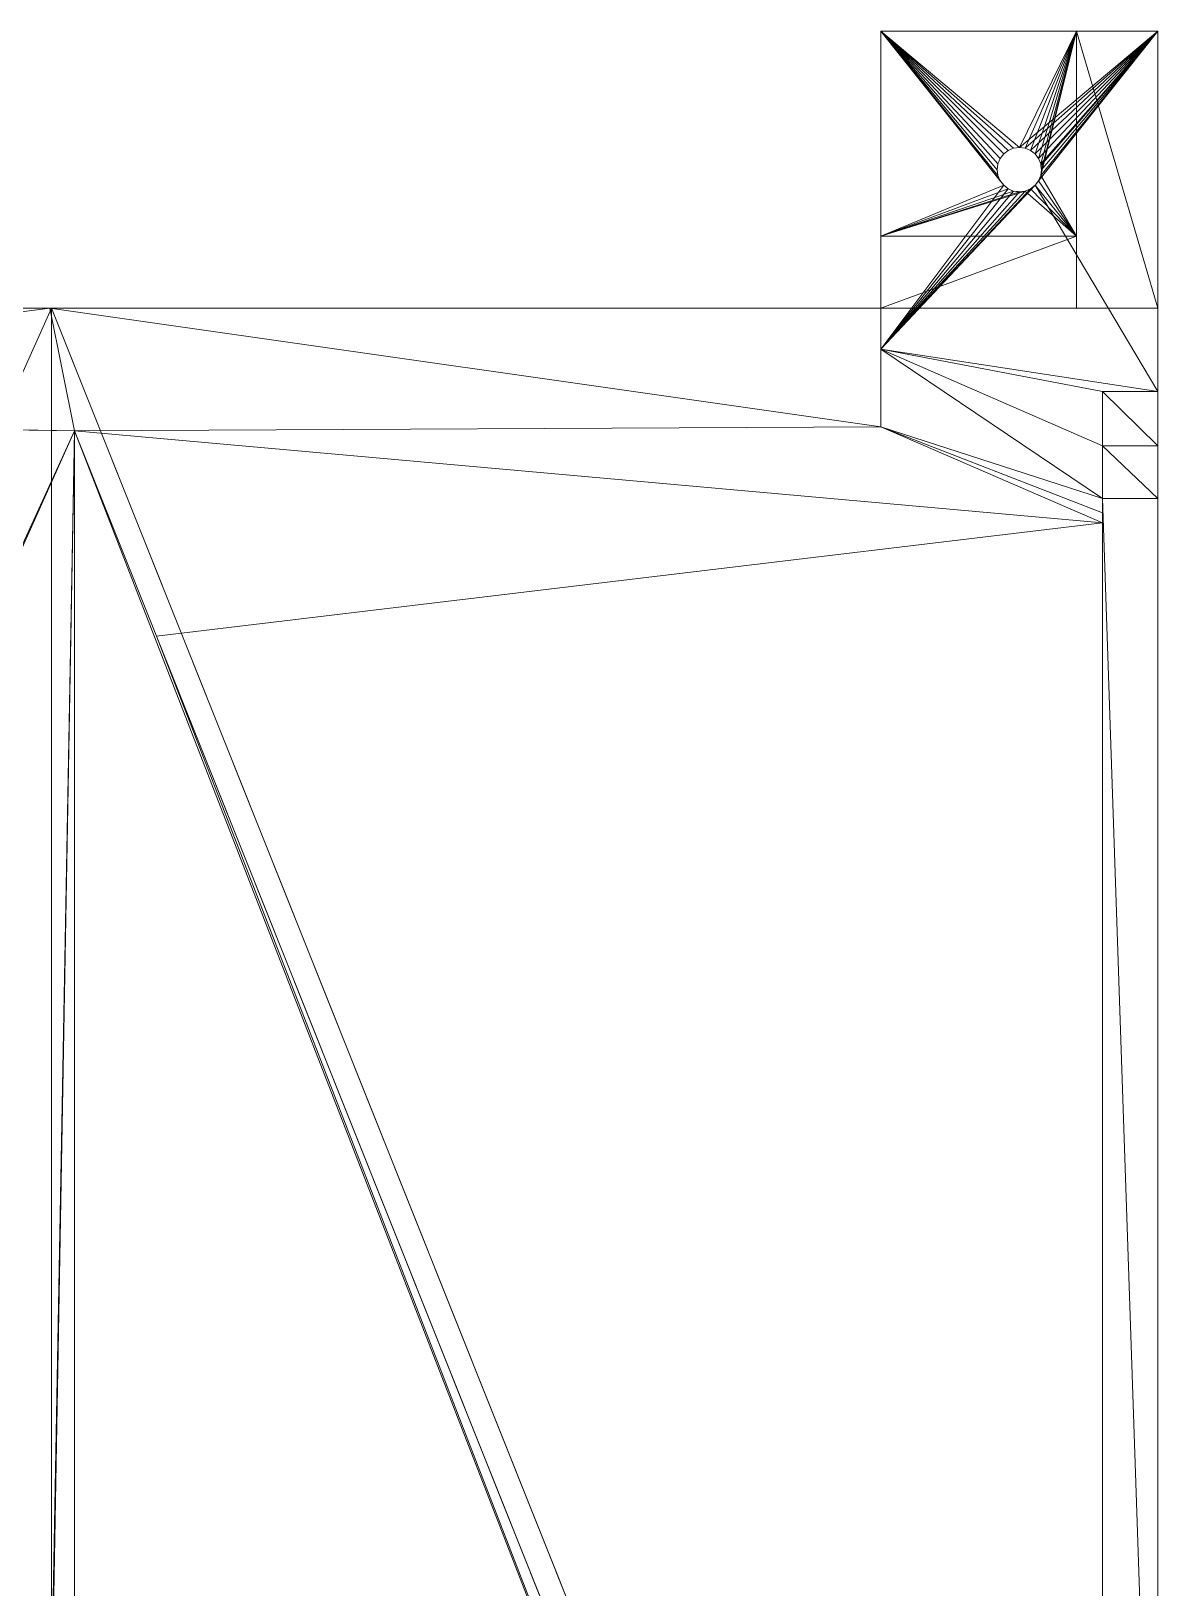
# Model space of a CAD drawing. Header units: millimetres. Extents: x -38752 to -34801, y 260924 to 263752.
# Drawn here: x -34902.7 to -34801, y 263216 to 263356.5 of the extents above; entities that cross this region are included whole.
import ezdxf

# ---------------------------------------------------------------- set-up
doc = ezdxf.new("R2010")
doc.units = ezdxf.units.MM
doc.layers.get('0').update_dxf_attribs({"lineweight": 9})
doc.layers.add('0.09', color=1, linetype='Continuous', lineweight=9)

msp = doc.modelspace()

# ---------------------------------------------------------------- linework, layer by layer
at = {"extrusion": (2.49184e-13, 1, -4.44089e-16)}
for p, q in [((-34826, 263356.53, 2.07), (-34801, 263356.53, 2.07)), ((-34826, 263356.53, 7.07), (-34808.35, 263356.53, 7.07)), ((-34826, 263356.53, 7.07), (-34826, 263356.53, 2.07)), ((-34826, 263327.83, 2.07), (-34826, 263356.53, 2.07)), ((-34826, 263338.03, 7.07), (-34826, 263356.53, 7.07)), ((-34808.35, 263331.53, 6.07), (-34808.35, 263356.53, 6.07)), ((-34808.35, 263356.53, 6.07), (-34801, 263356.53, 6.07)), ((-34808.35, 263356.53, 7.07), (-34808.35, 263356.53, 6.07)), ((-34808.35, 263338.03, 7.07), (-34808.35, 263356.53, 7.07)), ((-34801, 263324.02, 2.07), (-34801, 263356.53, 2.07)), ((-34801, 263356.53, 6.07), (-34801, 263356.53, 2.07)), ((-34801, 263331.53, 6.07), (-34801, 263356.53, 6.07)), ((-34814.5, 263345.77, 7.07), (-34814.5, 263345.77, 2.07)), ((-34814.02, 263345.97, 7.07), (-34814.02, 263345.97, 2.07)), ((-34813.5, 263346.03, 7.07), (-34813.5, 263346.03, 2.07)), ((-34812.98, 263345.97, 7.07), (-34812.98, 263345.97, 2.07)), ((-34812.5, 263345.77, 7.07), (-34812.5, 263345.77, 2.07)), ((-34815.43, 263344.55, 7.07), (-34815.43, 263344.55, 2.07)), ((-34815.23, 263345.03, 7.07), (-34815.23, 263345.03, 2.07)), ((-34814.91, 263345.45, 7.07), (-34814.91, 263345.45, 2.07)), ((-34812.08, 263345.45, 7.07), (-34812.08, 263345.45, 2.07)), ((-34811.77, 263345.03, 7.07), (-34811.77, 263345.03, 2.07)), ((-34811.57, 263344.55, 7.07), (-34811.57, 263344.55, 2.07)), ((-34815.5, 263344.03, 7.07), (-34815.5, 263344.03, 2.07)), ((-34815.43, 263343.52, 7.07), (-34815.43, 263343.52, 2.07)), ((-34815.23, 263343.03, 7.07), (-34815.23, 263343.03, 2.07)), ((-34811.77, 263343.03, 7.07), (-34811.77, 263343.03, 2.07)), ((-34811.57, 263343.52, 7.07), (-34811.57, 263343.52, 2.07)), ((-34811.5, 263344.03, 7.07), (-34811.5, 263344.03, 2.07)), ((-34814.91, 263342.62, 7.07), (-34814.91, 263342.62, 2.07)), ((-34814.5, 263342.3, 7.07), (-34814.5, 263342.3, 2.07)), ((-34814.02, 263342.1, 7.07), (-34814.02, 263342.1, 2.07)), ((-34813.5, 263342.03, 7.07), (-34813.5, 263342.03, 2.07)), ((-34812.98, 263342.1, 7.07), (-34812.98, 263342.1, 2.07)), ((-34812.5, 263342.3, 7.07), (-34812.5, 263342.3, 2.07)), ((-34812.08, 263342.62, 7.07), (-34812.08, 263342.62, 2.07)), ((-34826, 263331.53, 24.72), (-34826, 263338.03, 7.07)), ((-34826, 263338.03, 7.07), (-34808.35, 263338.03, 7.07)), ((-34826, 263331.53, 24.72), (-34808.35, 263338.03, 7.07)), ((-34808.35, 263331.53, 7.07), (-34808.35, 263338.03, 7.07)), ((-34900.99, 263331.53, 99.72), (-34975.71, 263331.53, 25)), ((-34900.86, 263331.53, 106.93), (-34904.39, 263331.53, 103.39)), ((-34898.78, 263320.47, 101.93), (-34900.99, 263331.53, 99.72)), ((-34826, 263331.53, 24.72), (-34900.99, 263331.53, 99.72)), ((-34900.86, 263331.53, 106.93), (-34900.86, 263081.55, 106.93)), ((-34900.86, 263331.53, 106.93), (-34801, 263081.55, 106.93)), ((-34900.86, 263331.53, 106.93), (-34801, 263331.53, 7.07)), ((-34808.35, 263331.53, 7.07), (-34826, 263331.53, 24.72)), ((-34826, 263320.83, 29), (-34826, 263331.53, 24.72)), ((-34808.35, 263331.53, 6.07), (-34801, 263331.53, 6.07)), ((-34808.35, 263331.53, 7.07), (-34808.35, 263331.53, 6.07)), ((-34801, 263081.55, 106.93), (-34801, 263331.53, 7.07)), ((-34801, 263331.53, 7.07), (-34801, 263331.53, 6.07)), ((-34826, 263320.83, 29), (-34826, 263327.83, 2.07)), ((-34806, 263324.02, 2.07), (-34826, 263327.83, 2.07)), ((-34806, 263319.1, 2.51), (-34826, 263327.83, 2.07)), ((-34806, 263314.37, 3.93), (-34826, 263327.83, 2.07)), ((-34806, 263319.1, 2.51), (-34806, 263324.02, 2.07)), ((-34801, 263324.02, 2.07), (-34806, 263324.02, 2.07)), ((-34801, 263319.1, 2.51), (-34801, 263324.02, 2.07)), ((-34891.37, 263301.92, 101.93), (-34898.78, 263320.47, 101.93)), ((-34898.78, 263320.47, 101.93), (-34898.78, 263081.55, 101.93)), ((-34806, 263312.15, 12.46), (-34826, 263320.83, 29)), ((-34806, 263319.1, 2.51), (-34806, 263314.37, 3.93)), ((-34801, 263319.1, 2.51), (-34806, 263319.1, 2.51)), ((-34801, 263319.1, 2.51), (-34801, 263314.37, 3.93)), ((-34801, 263314.37, 3.93), (-34806, 263314.37, 3.93)), ((-34806, 263166.85, 62.85), (-34806, 263314.37, 3.93)), ((-34806, 263313.07, 8.93), (-34806, 263314.37, 3.93)), ((-34801, 263314.37, 3.93), (-34801, 263166.85, 62.85)), ((-34806, 263313.07, 8.93), (-34806, 263312.15, 12.46)), ((-34806, 263312.15, 12.46), (-34806, 263088.19, 101.93)), ((-34806, 263088.19, 101.93), (-34891.37, 263301.92, 101.93))]:
    msp.add_line(p, q, dxfattribs=at)
for points in [[(-34814.5, 263345.77, 7.07), (-34814.91, 263345.45, 7.07), (-34815.23, 263345.03, 7.07), (-34815.43, 263344.55, 7.07), (-34815.5, 263344.03, 7.07), (-34815.43, 263343.52, 7.07), (-34815.23, 263343.03, 7.07), (-34814.91, 263342.62, 7.07), (-34814.5, 263342.3, 7.07), (-34814.02, 263342.1, 7.07), (-34813.5, 263342.03, 7.07), (-34812.98, 263342.1, 7.07), (-34812.5, 263342.3, 7.07), (-34812.08, 263342.62, 7.07), (-34811.77, 263343.03, 7.07), (-34811.57, 263343.52, 7.07), (-34811.5, 263344.03, 7.07), (-34811.57, 263344.55, 7.07), (-34811.77, 263345.03, 7.07), (-34812.08, 263345.45, 7.07), (-34812.5, 263345.77, 7.07), (-34812.98, 263345.97, 7.07), (-34813.5, 263346.03, 7.07), (-34814.02, 263345.97, 7.07), (-34814.5, 263345.77, 7.07)], [(-34812.08, 263345.45, 2.07), (-34812.5, 263345.77, 2.07), (-34812.98, 263345.97, 2.07), (-34813.5, 263346.03, 2.07), (-34814.02, 263345.97, 2.07), (-34814.5, 263345.77, 2.07), (-34814.91, 263345.45, 2.07), (-34815.23, 263345.03, 2.07), (-34815.43, 263344.55, 2.07), (-34815.5, 263344.03, 2.07), (-34815.43, 263343.52, 2.07), (-34815.23, 263343.03, 2.07), (-34814.91, 263342.62, 2.07), (-34814.5, 263342.3, 2.07), (-34814.02, 263342.1, 2.07), (-34813.62, 263342.05, 2.07), (-34813.5, 263342.03, 2.07), (-34812.98, 263342.1, 2.07), (-34812.5, 263342.3, 2.07), (-34812.08, 263342.62, 2.07), (-34811.77, 263343.03, 2.07), (-34811.57, 263343.52, 2.07), (-34811.5, 263344.03, 2.07), (-34811.55, 263344.42, 2.07), (-34811.57, 263344.55, 2.07), (-34811.77, 263345.03, 2.07), (-34812.08, 263345.45, 2.07)]]:
    msp.add_polyline3d(points)

# ---------------------------------------------------------------- meshes
at = {"layer": '0.09'}
mesh = msp.add_polyface(dxfattribs=at)
corners = [(-34974.3, 263331.53, 33.49), (-34975.71, 263331.53, 32.07), (-34904.39, 263331.53, 103.39), (-34900.86, 263081.55, 106.93), (-35000.71, 263108.55, 7.07), (-35000.71, 263081.55, 7.07), (-34900.86, 263331.53, 106.93), (-34989.56, 263335.13, 18.22), (-35000.71, 263356.53, 7.07)]
mesh.append_faces([[corners[k] for k in face] for face in [(3, 4, 5), (4, 7, 8)]], dxfattribs={"vtx0": -1})
mesh.append_faces([[corners[k] for k in face] for face in [(4, 6, 1)]], dxfattribs={"vtx0": -1, "vtx1": -1, "vtx2": -1})
mesh.append_faces([[corners[k] for k in face] for face in [(4, 3, 6), (4, 1, 7), (1, 6, 2)]], dxfattribs={"vtx0": -1, "vtx2": -1})
mesh.append_faces([[corners[k] for k in face] for face in [(0, 1, 2)]], dxfattribs={"vtx1": -1})
mesh = msp.add_polyface(dxfattribs=at)
corners = [(-34808.35, 263356.53, 7.07), (-34826, 263356.53, 2.07), (-34826, 263356.53, 7.07), (-34808.35, 263356.53, 6.07), (-34801, 263356.53, 2.07), (-34801, 263356.53, 6.07)]
mesh.append_faces([[corners[k] for k in face] for face in [(0, 1, 2), (4, 3, 5)]], dxfattribs={"vtx0": -1})
mesh.append_faces([[corners[k] for k in face] for face in [(1, 3, 4)]], dxfattribs={"vtx0": -1, "vtx1": -1})
mesh.append_faces([[corners[k] for k in face] for face in [(1, 0, 3)]], dxfattribs={"vtx0": -1, "vtx2": -1})
mesh = msp.add_polyface(dxfattribs=at)
corners = [(-34826, 263356.53, 2.07), (-34826, 263338.03, 7.07), (-34826, 263356.53, 7.07), (-34826, 263331.53, 24.72), (-34826, 263327.83, 2.07), (-34826, 263320.83, 29)]
mesh.append_faces([[corners[k] for k in face] for face in [(0, 1, 2), (3, 4, 5)]], dxfattribs={"vtx0": -1})
mesh.append_faces([[corners[k] for k in face] for face in [(4, 1, 0)]], dxfattribs={"vtx0": -1, "vtx1": -1})
mesh.append_faces([[corners[k] for k in face] for face in [(4, 3, 1)]], dxfattribs={"vtx0": -1, "vtx2": -1})
mesh = msp.add_polyface(dxfattribs=at)
corners = [(-34808.35, 263338.03, 7.07), (-34812.98, 263342.1, 7.07), (-34826, 263338.03, 7.07), (-34812.5, 263342.3, 7.07), (-34812.08, 263342.62, 7.07), (-34811.77, 263343.03, 7.07), (-34811.57, 263343.52, 7.07), (-34808.35, 263356.53, 7.07), (-34813.5, 263342.03, 7.07), (-34811.5, 263344.03, 7.07), (-34811.57, 263344.55, 7.07), (-34811.77, 263345.03, 7.07), (-34812.08, 263345.45, 7.07), (-34812.5, 263345.77, 7.07), (-34812.98, 263345.97, 7.07), (-34813.5, 263346.03, 7.07), (-34826, 263356.53, 7.07), (-34814.91, 263342.62, 7.07), (-34814.5, 263342.3, 7.07), (-34814.02, 263342.1, 7.07), (-34815.23, 263343.03, 7.07), (-34815.43, 263343.52, 7.07), (-34815.5, 263344.03, 7.07), (-34815.43, 263344.55, 7.07), (-34815.23, 263345.03, 7.07), (-34814.91, 263345.45, 7.07), (-34814.5, 263345.77, 7.07), (-34814.02, 263345.97, 7.07)]
mesh.append_faces([[corners[k] for k in face] for face in [(0, 1, 2), (1, 0, 3), (3, 0, 4), (4, 0, 5), (5, 0, 6), (6, 7, 9), (9, 7, 10), (10, 7, 11), (11, 7, 12), (12, 7, 13), (13, 7, 14), (14, 7, 15), (2, 17, 16), (17, 2, 18), (18, 2, 19), (19, 2, 8)]], dxfattribs={"vtx0": -1, "vtx1": -1})
mesh.append_faces([[corners[k] for k in face] for face in [(6, 0, 7), (2, 1, 8), (15, 7, 16), (16, 17, 20), (16, 20, 21), (16, 21, 22), (16, 22, 23), (16, 23, 24), (16, 24, 25), (16, 25, 26), (16, 26, 27), (16, 27, 15)]], dxfattribs={"vtx0": -1, "vtx2": -1})
mesh = msp.add_polyface(dxfattribs=at)
corners = [(-34826, 263327.83, 2.07), (-34814.02, 263342.1, 2.07), (-34813.5, 263342.03, 2.07), (-34814.5, 263342.3, 2.07), (-34814.91, 263342.62, 2.07), (-34826, 263356.53, 2.07), (-34813.62, 263342.05, 2.07), (-34815.23, 263343.03, 2.07), (-34815.43, 263343.52, 2.07), (-34815.5, 263344.03, 2.07), (-34815.43, 263344.55, 2.07), (-34815.23, 263345.03, 2.07), (-34814.91, 263345.45, 2.07), (-34814.5, 263345.77, 2.07), (-34814.02, 263345.97, 2.07), (-34813.5, 263346.03, 2.07), (-34801, 263324.02, 2.07), (-34806, 263324.02, 2.07), (-34812.08, 263342.62, 2.07), (-34801, 263356.53, 2.07), (-34812.5, 263342.3, 2.07), (-34812.98, 263342.1, 2.07), (-34811.77, 263343.03, 2.07), (-34811.57, 263343.52, 2.07), (-34811.5, 263344.03, 2.07), (-34811.55, 263344.42, 2.07), (-34811.57, 263344.55, 2.07), (-34811.77, 263345.03, 2.07), (-34812.08, 263345.45, 2.07), (-34812.5, 263345.77, 2.07), (-34812.98, 263345.97, 2.07)]
mesh.append_faces([[corners[k] for k in face] for face in [(2, 1, 6), (0, 16, 17)]], dxfattribs={"vtx0": -1})
mesh.append_faces([[corners[k] for k in face] for face in [(1, 0, 3), (3, 0, 4), (4, 5, 7), (7, 5, 8), (8, 5, 9), (9, 5, 10), (10, 5, 11), (11, 5, 12), (12, 5, 13), (13, 5, 14), (14, 5, 15), (16, 18, 19), (18, 0, 20), (20, 0, 21), (21, 0, 2), (19, 15, 5)]], dxfattribs={"vtx0": -1, "vtx1": -1})
mesh.append_faces([[corners[k] for k in face] for face in [(0, 1, 2), (16, 0, 18)]], dxfattribs={"vtx0": -1, "vtx1": -1, "vtx2": -1})
mesh.append_faces([[corners[k] for k in face] for face in [(4, 0, 5), (19, 18, 22), (19, 22, 23), (19, 23, 24), (19, 24, 25), (19, 25, 26), (19, 26, 27), (19, 27, 28), (19, 28, 29), (19, 29, 30), (19, 30, 15)]], dxfattribs={"vtx0": -1, "vtx2": -1})
mesh = msp.add_polyface(dxfattribs=at)
corners = [(-34801, 263331.53, 6.07), (-34808.35, 263356.53, 6.07), (-34808.35, 263331.53, 6.07), (-34801, 263356.53, 6.07)]
mesh.append_faces([[corners[k] for k in face] for face in [(0, 1, 2), (1, 0, 3)]], dxfattribs={"vtx0": -1})
mesh = msp.add_polyface(dxfattribs=at)
corners = [(-34808.35, 263338.03, 7.07), (-34808.35, 263356.53, 6.07), (-34808.35, 263356.53, 7.07), (-34808.35, 263331.53, 7.07), (-34808.35, 263331.53, 6.07)]
mesh.append_faces([[corners[k] for k in face] for face in [(0, 1, 2), (1, 3, 4)]], dxfattribs={"vtx0": -1})
mesh.append_faces([[corners[k] for k in face] for face in [(1, 0, 3)]], dxfattribs={"vtx0": -1, "vtx2": -1})
mesh = msp.add_polyface(dxfattribs=at)
corners = [(-34801, 263124.9, 84.61), (-34801, 263133.59, 77.87), (-34801, 263134.11, 77.94), (-34801, 263124.9, 75.94), (-34801, 263133.11, 77.67), (-34801, 263132.69, 77.35), (-34801, 263132.37, 76.94), (-34801, 263132.26, 76.67), (-34801, 263132.17, 76.45), (-34801, 263132.11, 75.94), (-34801, 263132.17, 75.42), (-34801, 263124.92, 74.61), (-34801, 263132.2, 75.36), (-34801, 263132.37, 74.94), (-34801, 263132.69, 74.52), (-34801, 263125.57, 72.27), (-34801, 263133.11, 74.2), (-34801, 263133.59, 74), (-34801, 263134.11, 73.94), (-34801, 263126.81, 70.19), (-34801, 263148.74, 72.09), (-34801, 263148.22, 72.02), (-34801, 263147.74, 71.82), (-34801, 263147.33, 71.5), (-34801, 263147.01, 71.09), (-34801, 263146.9, 70.82), (-34801, 263146.81, 70.61), (-34801, 263146.74, 70.09), (-34801, 263128.55, 68.5), (-34801, 263146.81, 69.57), (-34801, 263146.83, 69.52), (-34801, 263147.01, 69.09), (-34801, 263147.33, 68.67), (-34801, 263147.74, 68.36), (-34801, 263130.66, 67.31), (-34801, 263148.22, 68.16), (-34801, 263148.74, 68.09), (-34801, 263158.59, 65.1), (-34801, 263159.37, 65.13), (-34801, 263157.83, 65), (-34801, 263157.07, 64.83), (-34801, 263145.3, 61.46), (-34801, 263156.34, 64.6), (-34801, 263154.49, 62.79), (-34801, 263152.4, 61.55), (-34801, 263150.07, 60.9), (-34801, 263147.65, 60.87), (-34801, 263081.55, 101.93), (-34801, 263331.53, 7.07), (-34801, 263081.55, 106.93), (-34801, 263134.62, 77.87), (-34801, 263135.11, 77.67), (-34801, 263135.52, 77.35), (-34801, 263135.84, 76.94), (-34801, 263149.26, 72.02), (-34801, 263136.02, 76.51), (-34801, 263136.04, 76.45), (-34801, 263136.11, 75.94), (-34801, 263136.04, 75.42), (-34801, 263135.95, 75.2), (-34801, 263135.84, 74.94), (-34801, 263135.52, 74.52), (-34801, 263135.11, 74.2), (-34801, 263134.62, 74), (-34801, 263149.74, 71.82), (-34801, 263150.16, 71.5), (-34801, 263150.47, 71.09), (-34801, 263150.65, 70.66), (-34801, 263150.67, 70.61), (-34801, 263150.74, 70.09), (-34801, 263150.67, 69.57), (-34801, 263150.58, 69.35), (-34801, 263150.47, 69.09), (-34801, 263161.66, 64.79), (-34801, 263150.16, 68.67), (-34801, 263149.74, 68.36), (-34801, 263149.26, 68.16), (-34801, 263160.91, 64.97), (-34801, 263160.14, 65.09), (-34801, 263162.39, 64.53), (-34801, 263166.12, 63.11), (-34801, 263166.85, 62.85), (-34801, 263314.37, 3.93), (-34801, 263331.53, 6.07), (-34801, 263356.53, 2.07), (-34801, 263356.53, 6.07), (-34801, 263319.1, 2.51), (-34801, 263324.02, 2.07)]
mesh.append_faces([[corners[k] for k in face] for face in [(45, 41, 46), (47, 48, 49), (83, 84, 85), (84, 86, 87)]], dxfattribs={"vtx0": -1})
mesh.append_faces([[corners[k] for k in face] for face in [(1, 3, 4), (4, 3, 5), (5, 3, 6), (6, 3, 7), (7, 3, 8), (8, 3, 9), (9, 3, 10), (10, 11, 12), (12, 11, 13), (13, 11, 14), (14, 15, 16), (16, 15, 17), (17, 15, 18), (19, 20, 15), (20, 19, 21), (21, 19, 22), (22, 19, 23), (23, 19, 24), (24, 19, 25), (25, 19, 26), (26, 19, 27), (27, 28, 29), (29, 28, 30), (30, 28, 31), (31, 28, 32), (32, 28, 33), (33, 34, 35), (35, 34, 36), (37, 34, 39), (39, 34, 40), (40, 41, 42), (42, 41, 43), (43, 41, 44), (44, 41, 45), (50, 0, 2), (54, 63, 20), (73, 36, 77), (77, 36, 78), (78, 34, 38), (48, 82, 83)]], dxfattribs={"vtx0": -1, "vtx1": -1})
mesh.append_faces([[corners[k] for k in face] for face in [(48, 0, 50), (48, 53, 54), (20, 18, 15), (48, 72, 73), (78, 36, 34), (84, 83, 82)]], dxfattribs={"vtx0": -1, "vtx1": -1, "vtx2": -1})
mesh.append_faces([[corners[k] for k in face] for face in [(0, 1, 2), (1, 0, 3), (10, 3, 11), (14, 11, 15), (27, 19, 28), (33, 28, 34), (34, 37, 38), (40, 34, 41), (48, 47, 0), (48, 50, 51), (48, 51, 52), (48, 52, 53), (54, 53, 55), (54, 55, 56), (54, 56, 57), (54, 57, 58), (54, 58, 59), (54, 59, 60), (54, 60, 61), (54, 61, 62), (54, 62, 63), (20, 63, 18), (48, 54, 64), (48, 64, 65), (48, 65, 66), (48, 66, 67), (48, 67, 68), (48, 68, 69), (48, 69, 70), (48, 70, 71), (48, 71, 72), (73, 72, 74), (73, 74, 75), (73, 75, 76), (73, 76, 36), (48, 73, 79), (48, 79, 80), (48, 80, 81), (48, 81, 82), (84, 82, 86)]], dxfattribs={"vtx0": -1, "vtx2": -1})
mesh = msp.add_polyface(dxfattribs=at)
corners = [(-34814.5, 263345.77, 2.07), (-34814.91, 263345.45, 7.07), (-34814.91, 263345.45, 2.07), (-34814.5, 263345.77, 7.07)]
mesh.append_faces([[corners[k] for k in face] for face in [(0, 1, 2), (1, 0, 3)]], dxfattribs={"vtx0": -1})
mesh = msp.add_polyface(dxfattribs=at)
corners = [(-34814.5, 263345.77, 2.07), (-34814.02, 263345.97, 7.07), (-34814.5, 263345.77, 7.07), (-34814.02, 263345.97, 2.07)]
mesh.append_faces([[corners[k] for k in face] for face in [(0, 1, 2), (1, 0, 3)]], dxfattribs={"vtx0": -1})
mesh = msp.add_polyface(dxfattribs=at)
corners = [(-34814.02, 263345.97, 2.07), (-34813.5, 263346.03, 7.07), (-34814.02, 263345.97, 7.07), (-34813.5, 263346.03, 2.07)]
mesh.append_faces([[corners[k] for k in face] for face in [(0, 1, 2), (1, 0, 3)]], dxfattribs={"vtx0": -1})
mesh = msp.add_polyface(dxfattribs=at)
corners = [(-34813.5, 263346.03, 2.07), (-34812.98, 263345.97, 7.07), (-34813.5, 263346.03, 7.07), (-34812.98, 263345.97, 2.07)]
mesh.append_faces([[corners[k] for k in face] for face in [(0, 1, 2), (1, 0, 3)]], dxfattribs={"vtx0": -1})
mesh = msp.add_polyface(dxfattribs=at)
corners = [(-34812.98, 263345.97, 2.07), (-34812.5, 263345.77, 7.07), (-34812.98, 263345.97, 7.07), (-34812.5, 263345.77, 2.07)]
mesh.append_faces([[corners[k] for k in face] for face in [(0, 1, 2), (1, 0, 3)]], dxfattribs={"vtx0": -1})
mesh = msp.add_polyface(dxfattribs=at)
corners = [(-34812.5, 263345.77, 2.07), (-34812.08, 263345.45, 7.07), (-34812.5, 263345.77, 7.07), (-34812.08, 263345.45, 2.07)]
mesh.append_faces([[corners[k] for k in face] for face in [(0, 1, 2), (1, 0, 3)]], dxfattribs={"vtx0": -1})
mesh = msp.add_polyface(dxfattribs=at)
corners = [(-34815.5, 263344.03, 2.07), (-34815.43, 263344.55, 7.07), (-34815.5, 263344.03, 7.07), (-34815.43, 263344.55, 2.07)]
mesh.append_faces([[corners[k] for k in face] for face in [(0, 1, 2), (1, 0, 3)]], dxfattribs={"vtx0": -1})
mesh = msp.add_polyface(dxfattribs=at)
corners = [(-34815.43, 263344.55, 7.07), (-34815.23, 263345.03, 2.07), (-34815.23, 263345.03, 7.07), (-34815.43, 263344.55, 2.07)]
mesh.append_faces([[corners[k] for k in face] for face in [(0, 1, 2), (1, 0, 3)]], dxfattribs={"vtx0": -1})
mesh = msp.add_polyface(dxfattribs=at)
corners = [(-34815.23, 263345.03, 7.07), (-34814.91, 263345.45, 2.07), (-34814.91, 263345.45, 7.07), (-34815.23, 263345.03, 2.07)]
mesh.append_faces([[corners[k] for k in face] for face in [(0, 1, 2), (1, 0, 3)]], dxfattribs={"vtx0": -1})
mesh = msp.add_polyface(dxfattribs=at)
corners = [(-34812.08, 263345.45, 7.07), (-34811.77, 263345.03, 2.07), (-34811.77, 263345.03, 7.07), (-34812.08, 263345.45, 2.07)]
mesh.append_faces([[corners[k] for k in face] for face in [(0, 1, 2), (1, 0, 3)]], dxfattribs={"vtx0": -1})
mesh = msp.add_polyface(dxfattribs=at)
corners = [(-34811.77, 263345.03, 2.07), (-34811.57, 263344.55, 7.07), (-34811.77, 263345.03, 7.07), (-34811.57, 263344.55, 2.07)]
mesh.append_faces([[corners[k] for k in face] for face in [(0, 1, 2), (1, 0, 3)]], dxfattribs={"vtx0": -1})
mesh = msp.add_polyface(dxfattribs=at)
corners = [(-34811.57, 263344.55, 2.07), (-34811.5, 263344.03, 7.07), (-34811.57, 263344.55, 7.07), (-34811.55, 263344.42, 2.07), (-34811.5, 263344.03, 2.07)]
mesh.append_faces([[corners[k] for k in face] for face in [(0, 1, 2)]], dxfattribs={"vtx0": -1})
mesh.append_faces([[corners[k] for k in face] for face in [(1, 0, 3)]], dxfattribs={"vtx0": -1, "vtx2": -1})
mesh.append_faces([[corners[k] for k in face] for face in [(4, 1, 3)]], dxfattribs={"vtx1": -1})
mesh = msp.add_polyface(dxfattribs=at)
corners = [(-34815.43, 263343.52, 7.07), (-34815.5, 263344.03, 2.07), (-34815.5, 263344.03, 7.07), (-34815.43, 263343.52, 2.07)]
mesh.append_faces([[corners[k] for k in face] for face in [(0, 1, 2), (1, 0, 3)]], dxfattribs={"vtx0": -1})
mesh = msp.add_polyface(dxfattribs=at)
corners = [(-34815.23, 263343.03, 7.07), (-34815.43, 263343.52, 2.07), (-34815.43, 263343.52, 7.07), (-34815.23, 263343.03, 2.07)]
mesh.append_faces([[corners[k] for k in face] for face in [(0, 1, 2), (1, 0, 3)]], dxfattribs={"vtx0": -1})
mesh = msp.add_polyface(dxfattribs=at)
corners = [(-34814.91, 263342.62, 7.07), (-34815.23, 263343.03, 2.07), (-34815.23, 263343.03, 7.07), (-34814.91, 263342.62, 2.07)]
mesh.append_faces([[corners[k] for k in face] for face in [(0, 1, 2), (1, 0, 3)]], dxfattribs={"vtx0": -1})
mesh = msp.add_polyface(dxfattribs=at)
corners = [(-34811.77, 263343.03, 2.07), (-34812.08, 263342.62, 7.07), (-34811.77, 263343.03, 7.07), (-34812.08, 263342.62, 2.07)]
mesh.append_faces([[corners[k] for k in face] for face in [(0, 1, 2), (1, 0, 3)]], dxfattribs={"vtx0": -1})
mesh = msp.add_polyface(dxfattribs=at)
corners = [(-34811.57, 263343.52, 2.07), (-34811.77, 263343.03, 7.07), (-34811.57, 263343.52, 7.07), (-34811.77, 263343.03, 2.07)]
mesh.append_faces([[corners[k] for k in face] for face in [(0, 1, 2), (1, 0, 3)]], dxfattribs={"vtx0": -1})
mesh = msp.add_polyface(dxfattribs=at)
corners = [(-34811.5, 263344.03, 7.07), (-34811.57, 263343.52, 2.07), (-34811.57, 263343.52, 7.07), (-34811.5, 263344.03, 2.07)]
mesh.append_faces([[corners[k] for k in face] for face in [(0, 1, 2), (1, 0, 3)]], dxfattribs={"vtx0": -1})
mesh = msp.add_polyface(dxfattribs=at)
corners = [(-34814.5, 263342.3, 7.07), (-34814.91, 263342.62, 2.07), (-34814.91, 263342.62, 7.07), (-34814.5, 263342.3, 2.07)]
mesh.append_faces([[corners[k] for k in face] for face in [(0, 1, 2), (1, 0, 3)]], dxfattribs={"vtx0": -1})
mesh = msp.add_polyface(dxfattribs=at)
corners = [(-34814.02, 263342.1, 7.07), (-34814.5, 263342.3, 2.07), (-34814.5, 263342.3, 7.07), (-34814.02, 263342.1, 2.07)]
mesh.append_faces([[corners[k] for k in face] for face in [(0, 1, 2), (1, 0, 3)]], dxfattribs={"vtx0": -1})
mesh = msp.add_polyface(dxfattribs=at)
corners = [(-34813.5, 263342.03, 7.07), (-34814.02, 263342.1, 2.07), (-34814.02, 263342.1, 7.07), (-34813.62, 263342.05, 2.07), (-34813.5, 263342.03, 2.07)]
mesh.append_faces([[corners[k] for k in face] for face in [(0, 1, 2), (3, 0, 4)]], dxfattribs={"vtx0": -1})
mesh.append_faces([[corners[k] for k in face] for face in [(1, 0, 3)]], dxfattribs={"vtx0": -1, "vtx1": -1})
mesh = msp.add_polyface(dxfattribs=at)
corners = [(-34812.98, 263342.1, 7.07), (-34813.5, 263342.03, 2.07), (-34813.5, 263342.03, 7.07), (-34812.98, 263342.1, 2.07)]
mesh.append_faces([[corners[k] for k in face] for face in [(0, 1, 2), (1, 0, 3)]], dxfattribs={"vtx0": -1})
mesh = msp.add_polyface(dxfattribs=at)
corners = [(-34812.5, 263342.3, 7.07), (-34812.98, 263342.1, 2.07), (-34812.98, 263342.1, 7.07), (-34812.5, 263342.3, 2.07)]
mesh.append_faces([[corners[k] for k in face] for face in [(0, 1, 2), (1, 0, 3)]], dxfattribs={"vtx0": -1})
mesh = msp.add_polyface(dxfattribs=at)
corners = [(-34812.08, 263342.62, 7.07), (-34812.5, 263342.3, 2.07), (-34812.5, 263342.3, 7.07), (-34812.08, 263342.62, 2.07)]
mesh.append_faces([[corners[k] for k in face] for face in [(0, 1, 2), (1, 0, 3)]], dxfattribs={"vtx0": -1})
mesh = msp.add_polyface(dxfattribs=at)
corners = [(-34808.35, 263338.03, 7.07), (-34826, 263331.53, 24.72), (-34808.35, 263331.53, 7.07)]
mesh.append_faces([[corners[k] for k in face] for face in [(0, 1, 2)]])
mesh = msp.add_polyface(dxfattribs=at)
corners = [(-34808.35, 263338.03, 7.07), (-34826, 263338.03, 7.07), (-34826, 263331.53, 24.72)]
mesh.append_faces([[corners[k] for k in face] for face in [(0, 1, 2)]])
mesh = msp.add_polyface(dxfattribs=at)
corners = [(-34993.64, 263108.55, 7.07), (-34971.69, 263081.55, 29.03), (-34993.64, 263081.55, 7.07), (-34971.69, 263088.55, 29.03), (-34903.03, 263088.55, 97.69), (-34903.03, 263081.55, 97.69), (-34898.78, 263320.47, 101.93), (-34898.78, 263081.55, 101.93), (-34995.71, 263108.55, 5), (-34995.71, 263321.87, 5), (-34975.71, 263321.87, 25), (-34900.99, 263331.53, 99.72), (-34975.71, 263331.53, 25)]
mesh.append_faces([[corners[k] for k in face] for face in [(0, 1, 2), (5, 6, 7), (11, 10, 12)]], dxfattribs={"vtx0": -1})
mesh.append_faces([[corners[k] for k in face] for face in [(1, 0, 3), (3, 0, 4)]], dxfattribs={"vtx0": -1, "vtx1": -1})
mesh.append_faces([[corners[k] for k in face] for face in [(6, 4, 0)]], dxfattribs={"vtx0": -1, "vtx1": -1, "vtx2": -1})
mesh.append_faces([[corners[k] for k in face] for face in [(6, 5, 4), (6, 0, 8), (6, 8, 9), (6, 9, 10), (10, 11, 6)]], dxfattribs={"vtx0": -1, "vtx2": -1})
mesh = msp.add_polyface(dxfattribs=at)
corners = [(-34975.71, 263331.53, 32.07), (-34900.99, 263331.53, 99.72), (-34975.71, 263331.53, 25), (-34974.3, 263331.53, 33.49), (-34904.39, 263331.53, 103.39), (-34900.86, 263331.53, 106.93), (-34826, 263331.53, 24.72), (-34801, 263331.53, 7.07), (-34808.35, 263331.53, 7.07), (-34808.35, 263331.53, 6.07), (-34801, 263331.53, 6.07)]
mesh.append_faces([[corners[k] for k in face] for face in [(0, 1, 2), (9, 7, 10)]], dxfattribs={"vtx0": -1})
mesh.append_faces([[corners[k] for k in face] for face in [(1, 5, 6), (6, 7, 8), (8, 7, 9)]], dxfattribs={"vtx0": -1, "vtx1": -1})
mesh.append_faces([[corners[k] for k in face] for face in [(1, 0, 3), (1, 3, 4), (1, 4, 5), (6, 5, 7)]], dxfattribs={"vtx0": -1, "vtx2": -1})
mesh = msp.add_polyface(dxfattribs=at)
corners = [(-34891.37, 263301.92, 101.93), (-34806, 263312.15, 12.46), (-34806, 263088.19, 101.93), (-34898.78, 263320.47, 101.93), (-34826, 263320.83, 29), (-34900.99, 263331.53, 99.72), (-34826, 263331.53, 24.72)]
mesh.append_faces([[corners[k] for k in face] for face in [(0, 1, 2), (4, 5, 6)]], dxfattribs={"vtx0": -1})
mesh.append_faces([[corners[k] for k in face] for face in [(1, 3, 4)]], dxfattribs={"vtx0": -1, "vtx1": -1})
mesh.append_faces([[corners[k] for k in face] for face in [(1, 0, 3), (4, 3, 5)]], dxfattribs={"vtx0": -1, "vtx2": -1})
mesh = msp.add_polyface(dxfattribs=at)
corners = [(-34801, 263331.53, 7.07), (-34900.86, 263331.53, 106.93), (-34801, 263081.55, 106.93)]
mesh.append_faces([[corners[k] for k in face] for face in [(0, 1, 2)]])
mesh = msp.add_polyface(dxfattribs=at)
corners = [(-34900.86, 263331.53, 106.93), (-34900.86, 263081.55, 106.93), (-34801, 263081.55, 106.93)]
mesh.append_faces([[corners[k] for k in face] for face in [(0, 1, 2)]])
mesh = msp.add_polyface(dxfattribs=at)
corners = [(-34826, 263327.83, 2.07), (-34806, 263324.02, 2.07), (-34806, 263319.1, 2.51)]
mesh.append_faces([[corners[k] for k in face] for face in [(0, 1, 2)]])
mesh = msp.add_polyface(dxfattribs=at)
corners = [(-34826, 263327.83, 2.07), (-34806, 263319.1, 2.51), (-34806, 263314.37, 3.93)]
mesh.append_faces([[corners[k] for k in face] for face in [(0, 1, 2)]])
mesh = msp.add_polyface(dxfattribs=at)
corners = [(-34806, 263314.37, 3.93), (-34826, 263320.83, 29), (-34826, 263327.83, 2.07), (-34806, 263313.07, 8.93), (-34806, 263312.15, 12.46)]
mesh.append_faces([[corners[k] for k in face] for face in [(0, 1, 2)]], dxfattribs={"vtx0": -1})
mesh.append_faces([[corners[k] for k in face] for face in [(1, 0, 3)]], dxfattribs={"vtx0": -1, "vtx2": -1})
mesh.append_faces([[corners[k] for k in face] for face in [(4, 1, 3)]], dxfattribs={"vtx1": -1})
mesh = msp.add_polyface(dxfattribs=at)
corners = [(-34806, 263324.02, 2.07), (-34801, 263319.1, 2.51), (-34806, 263319.1, 2.51), (-34801, 263324.02, 2.07)]
mesh.append_faces([[corners[k] for k in face] for face in [(0, 1, 2), (1, 0, 3)]], dxfattribs={"vtx0": -1})
mesh = msp.add_polyface(dxfattribs=at)
corners = [(-34898.78, 263320.47, 101.93), (-34806, 263081.55, 101.93), (-34898.78, 263081.55, 101.93), (-34891.37, 263301.92, 101.93), (-34806, 263088.19, 101.93)]
mesh.append_faces([[corners[k] for k in face] for face in [(0, 1, 2), (1, 3, 4)]], dxfattribs={"vtx0": -1})
mesh.append_faces([[corners[k] for k in face] for face in [(1, 0, 3)]], dxfattribs={"vtx0": -1, "vtx2": -1})
mesh = msp.add_polyface(dxfattribs=at)
corners = [(-34806, 263319.1, 2.51), (-34801, 263314.37, 3.93), (-34806, 263314.37, 3.93), (-34801, 263319.1, 2.51)]
mesh.append_faces([[corners[k] for k in face] for face in [(0, 1, 2), (1, 0, 3)]], dxfattribs={"vtx0": -1})
mesh = msp.add_polyface(dxfattribs=at)
corners = [(-34806, 263314.37, 3.93), (-34801, 263166.85, 62.85), (-34806, 263166.85, 62.85), (-34801, 263314.37, 3.93)]
mesh.append_faces([[corners[k] for k in face] for face in [(0, 1, 2), (1, 0, 3)]], dxfattribs={"vtx0": -1})
mesh = msp.add_polyface(dxfattribs=at)
corners = [(-34806, 263148.74, 72.09), (-34806, 263126.81, 70.19), (-34806, 263125.57, 72.27), (-34806, 263148.22, 72.02), (-34806, 263147.74, 71.82), (-34806, 263147.33, 71.5), (-34806, 263147.01, 71.09), (-34806, 263146.9, 70.82), (-34806, 263146.81, 70.61), (-34806, 263146.74, 70.09), (-34806, 263128.55, 68.5), (-34806, 263146.81, 69.57), (-34806, 263146.83, 69.52), (-34806, 263147.01, 69.09), (-34806, 263147.33, 68.67), (-34806, 263147.74, 68.36), (-34806, 263130.66, 67.31), (-34806, 263148.22, 68.16), (-34806, 263148.74, 68.09), (-34806, 263124.9, 84.61), (-34806, 263133.59, 77.87), (-34806, 263124.9, 75.94), (-34806, 263134.11, 77.94), (-34806, 263133.11, 77.67), (-34806, 263132.69, 77.35), (-34806, 263132.37, 76.94), (-34806, 263132.26, 76.67), (-34806, 263132.17, 76.45), (-34806, 263132.11, 75.94), (-34806, 263132.17, 75.42), (-34806, 263124.92, 74.61), (-34806, 263132.2, 75.36), (-34806, 263132.37, 74.94), (-34806, 263132.69, 74.52), (-34806, 263133.11, 74.2), (-34806, 263133.59, 74), (-34806, 263134.11, 73.94), (-34806, 263312.15, 12.46), (-34806, 263081.55, 101.93), (-34806, 263088.19, 101.93), (-34806, 263134.62, 77.87), (-34806, 263135.11, 77.67), (-34806, 263135.52, 77.35), (-34806, 263135.84, 76.94), (-34806, 263149.26, 72.02), (-34806, 263136.02, 76.51), (-34806, 263136.04, 76.45), (-34806, 263136.11, 75.94), (-34806, 263136.04, 75.42), (-34806, 263135.95, 75.2), (-34806, 263135.84, 74.94), (-34806, 263135.52, 74.52), (-34806, 263135.11, 74.2), (-34806, 263134.62, 74), (-34806, 263149.74, 71.82), (-34806, 263150.16, 71.5), (-34806, 263150.47, 71.09), (-34806, 263150.65, 70.66), (-34806, 263150.67, 70.61), (-34806, 263150.74, 70.09), (-34806, 263150.67, 69.57), (-34806, 263150.58, 69.35), (-34806, 263150.47, 69.09), (-34806, 263162.39, 64.53), (-34806, 263161.66, 64.79), (-34806, 263150.16, 68.67), (-34806, 263149.74, 68.36), (-34806, 263149.26, 68.16), (-34806, 263160.91, 64.97), (-34806, 263160.14, 65.09), (-34806, 263159.37, 65.13), (-34806, 263166.12, 63.11), (-34806, 263166.85, 62.85), (-34806, 263314.37, 3.93), (-34806, 263313.07, 8.93), (-34806, 263157.07, 64.83), (-34806, 263145.3, 61.46), (-34806, 263157.83, 65), (-34806, 263158.59, 65.1), (-34806, 263156.34, 64.6), (-34806, 263154.49, 62.79), (-34806, 263152.4, 61.55), (-34806, 263150.07, 60.9), (-34806, 263147.65, 60.87)]
mesh.append_faces([[corners[k] for k in face] for face in [(37, 38, 39), (73, 37, 74), (76, 82, 83)]], dxfattribs={"vtx0": -1})
mesh.append_faces([[corners[k] for k in face] for face in [(1, 9, 10), (10, 15, 16), (19, 20, 21), (20, 19, 22), (21, 29, 30), (30, 33, 2), (38, 37, 19), (40, 37, 41), (41, 37, 42), (42, 37, 43), (43, 44, 45), (45, 44, 46), (46, 44, 47), (47, 44, 48), (48, 44, 49), (49, 44, 50), (50, 44, 51), (51, 44, 52), (52, 44, 53), (53, 0, 36), (44, 37, 54), (54, 37, 55), (55, 37, 56), (56, 37, 57), (57, 37, 58), (58, 37, 59), (59, 37, 60), (60, 37, 61), (61, 37, 62), (62, 64, 65), (65, 64, 66), (66, 64, 67), (67, 64, 18), (63, 37, 71), (71, 37, 72), (72, 37, 73), (16, 75, 76), (75, 16, 77), (77, 16, 78), (78, 16, 70)]], dxfattribs={"vtx0": -1, "vtx1": -1})
mesh.append_faces([[corners[k] for k in face] for face in [(19, 37, 40), (43, 37, 44), (36, 0, 2), (62, 37, 63), (18, 69, 16)]], dxfattribs={"vtx0": -1, "vtx1": -1, "vtx2": -1})
mesh.append_faces([[corners[k] for k in face] for face in [(0, 1, 2), (1, 0, 3), (1, 3, 4), (1, 4, 5), (1, 5, 6), (1, 6, 7), (1, 7, 8), (1, 8, 9), (10, 9, 11), (10, 11, 12), (10, 12, 13), (10, 13, 14), (10, 14, 15), (16, 15, 17), (16, 17, 18), (21, 20, 23), (21, 23, 24), (21, 24, 25), (21, 25, 26), (21, 26, 27), (21, 27, 28), (21, 28, 29), (30, 29, 31), (30, 31, 32), (30, 32, 33), (2, 33, 34), (2, 34, 35), (2, 35, 36), (19, 40, 22), (53, 44, 0), (62, 63, 64), (18, 64, 68), (18, 68, 69), (16, 69, 70), (76, 75, 79), (76, 79, 80), (76, 80, 81), (76, 81, 82)]], dxfattribs={"vtx0": -1, "vtx2": -1})

doc.saveas('drawing.dxf')
